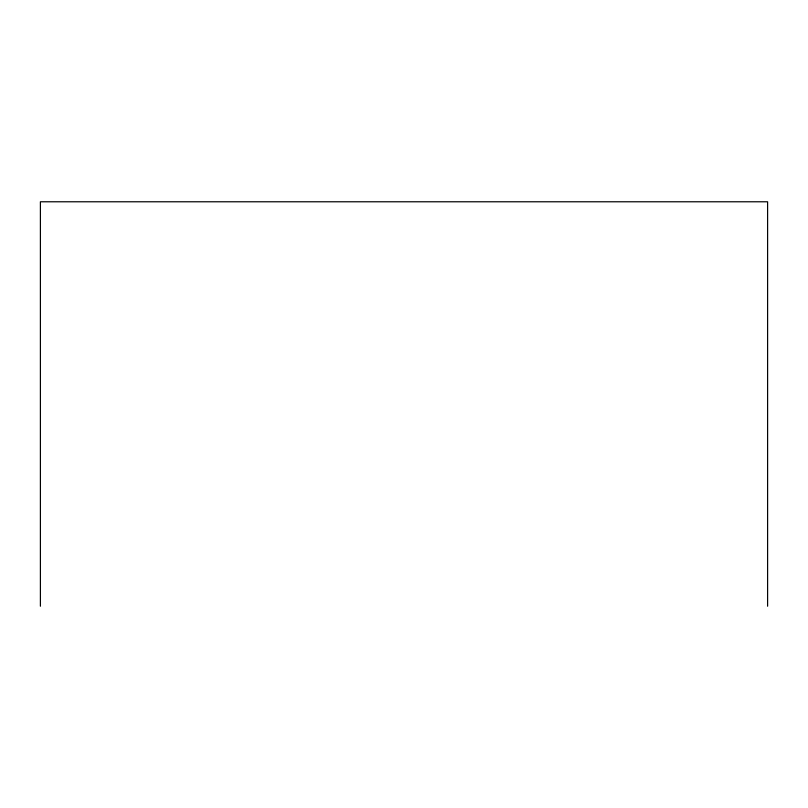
<?xml version="1.0" encoding="UTF-8"?>
<svg xmlns="http://www.w3.org/2000/svg" width="808" height="808" viewBox="0 0 808 808"><rect width="100%" height="100%" fill="white"/><g stroke="black" fill="none" stroke-linecap="round" stroke-linejoin="round"><path stroke-width="1.21" d="M767.6 606.222L767.6 201.778L40.4 201.778L40.4 606.222"/></g></svg>
